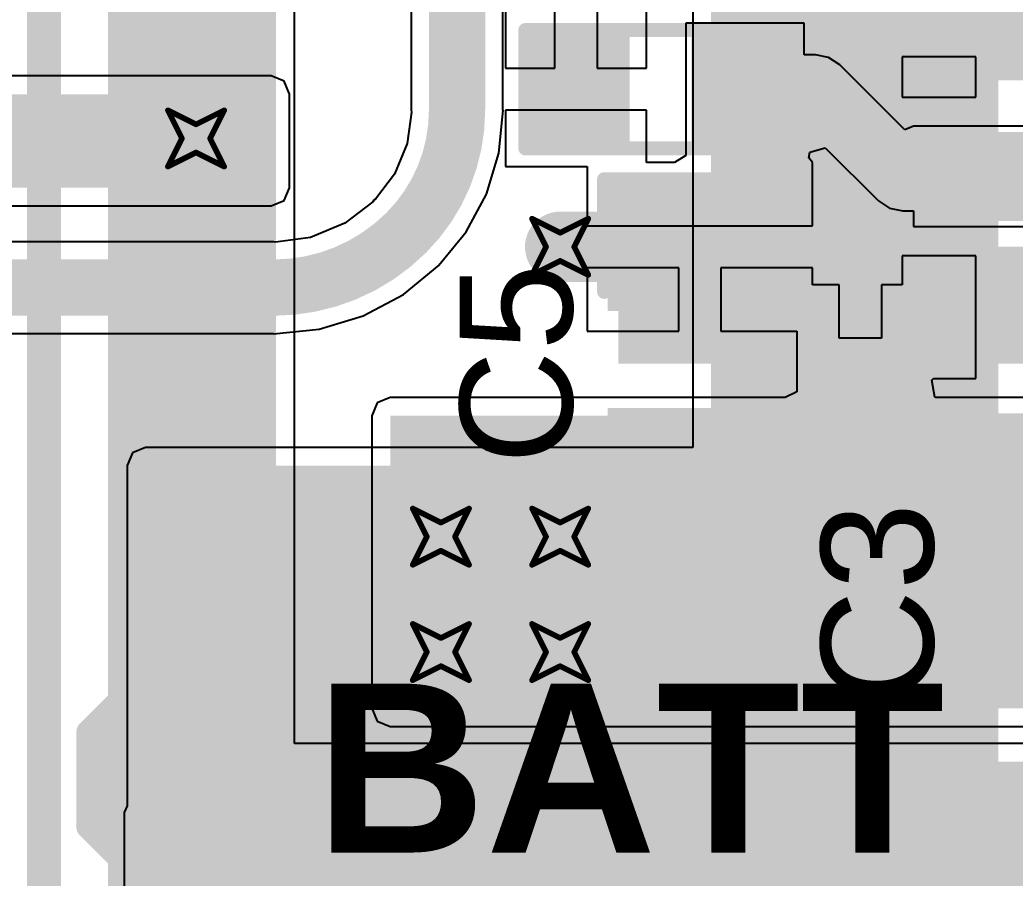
# Model space of a CAD drawing. Header units: inches. Extents: x -5 to 426, y -53 to 116.
# Drawn here: x 26.41 to 35.39, y -39.13 to -31.38 of the extents above; entities that cross this region are included whole.
import ezdxf

# ---------------------------------------------------------------- set-up
doc = ezdxf.new("R2010")
doc.units = ezdxf.units.IN
for name, color, linetype in [('Board Outline', 216, 'Continuous'), ('Bottom Layer', 5, 'Continuous'), ('Drill Drawing', 1, 'Continuous'), ('Top Layer', 1, 'Continuous'), ('Top Overlay', 2, 'Continuous'), ('Top Paste', 8, 'Continuous'), ('Top Solder', 216, 'Continuous'), ('Via Holes', 16, 'Continuous')]:
    doc.layers.add(name, color=color, linetype=linetype)
doc.styles.add('Arial', font='', dxfattribs={"height": 0.2})
doc.styles.add('Arial_Bold', font='', dxfattribs={"height": 0.2})
doc.styles.get('Arial').set_extended_font_data('Arial')
doc.styles.get('Arial_Bold').set_extended_font_data('Arial', bold=True)

# ---------------------------------------------------------------- blocks, each defined once
blk = doc.blocks.new('T__________48')
at = {"layer": 'Top Layer'}
blk.add_hatch(color=1, dxfattribs=at).paths.add_polyline_path([(0.381, 0.762), (-0.381, 0.762), (-0.762, 0.381), (-0.762, -0.381), (-0.381, -0.762), (0.381, -0.762), (0.762, -0.381), (0.762, 0.381)])
at = {"layer": 'Top Paste'}
blk.add_hatch(color=8, dxfattribs=at).paths.add_polyline_path([(0.381, 0.762), (-0.381, 0.762), (-0.762, 0.381), (-0.762, -0.381), (-0.381, -0.762), (0.381, -0.762), (0.762, -0.381), (0.762, 0.381)])
at = {"layer": 'Top Solder'}
blk.add_hatch(color=216, dxfattribs=at).paths.add_polyline_path([(0.4318, 0.8636), (-0.4318, 0.8636), (-0.8636, 0.4318), (-0.8636, -0.4318), (-0.4318, -0.8636), (0.4318, -0.8636), (0.8636, -0.4318), (0.8636, 0.4318)])
at = {"layer": 'Top Overlay'}
for points in [[(-0.9398, 0.4318, 0.2, 0.2, 0), (-0.4318, 0.9398, 0.2, 0.2, 0)], [(0.4318, 0.9398, 0.2, 0.2, 0), (-0.4318, 0.9398, 0.2, 0.2, 0)], [(0.4318, 0.9398, 0.2, 0.2, 0), (-0.4318, 0.9398, 0.2, 0.2, 0)], [(0.9398, 0.4318, 0.2, 0.2, 0), (0.4318, 0.9398, 0.2, 0.2, 0)], [(-0.9398, -0.4318, 0.2, 0.2, 0), (-0.9398, 0.4318, 0.2, 0.2, 0)], [(0.9398, -0.4318, 0.2, 0.2, 0), (0.9398, 0.4318, 0.2, 0.2, 0)], [(-0.4318, -0.9398, 0.2, 0.2, 0), (-0.9398, -0.4318, 0.2, 0.2, 0)], [(0.4318, -0.9398, 0.2, 0.2, 0), (0.9398, -0.4318, 0.2, 0.2, 0)], [(0.4318, -0.9398, 0.2, 0.2, 0), (-0.4318, -0.9398, 0.2, 0.2, 0)], [(0.4318, -0.9398, 0.2, 0.2, 0), (-0.4318, -0.9398, 0.2, 0.2, 0)]]:
    blk.add_lwpolyline(points, format="xyseb", dxfattribs=at)
for points in [[(-0.4818, 0.9398, 0.1, 0.1, 1), (-0.3818, 0.9398, 0.1, 0.1, 1)], [(-0.4818, 0.9398, 0.1, 0.1, 1), (-0.3818, 0.9398, 0.1, 0.1, 1)], [(-0.4818, 0.9398, 0.1, 0.1, 1), (-0.3818, 0.9398, 0.1, 0.1, 1)], [(0.3818, 0.9398, 0.1, 0.1, 1), (0.4818, 0.9398, 0.1, 0.1, 1)], [(0.3818, 0.9398, 0.1, 0.1, 1), (0.4818, 0.9398, 0.1, 0.1, 1)], [(0.3818, 0.9398, 0.1, 0.1, 1), (0.4818, 0.9398, 0.1, 0.1, 1)], [(-0.9898, 0.4318, 0.1, 0.1, 1), (-0.8898, 0.4318, 0.1, 0.1, 1)], [(-0.9898, 0.4318, 0.1, 0.1, 1), (-0.8898, 0.4318, 0.1, 0.1, 1)], [(0.8898, 0.4318, 0.1, 0.1, 1), (0.9898, 0.4318, 0.1, 0.1, 1)], [(0.8898, 0.4318, 0.1, 0.1, 1), (0.9898, 0.4318, 0.1, 0.1, 1)], [(-0.9898, -0.4318, 0.1, 0.1, 1), (-0.8898, -0.4318, 0.1, 0.1, 1)], [(-0.9898, -0.4318, 0.1, 0.1, 1), (-0.8898, -0.4318, 0.1, 0.1, 1)], [(0.8898, -0.4318, 0.1, 0.1, 1), (0.9898, -0.4318, 0.1, 0.1, 1)], [(0.8898, -0.4318, 0.1, 0.1, 1), (0.9898, -0.4318, 0.1, 0.1, 1)], [(-0.4818, -0.9398, 0.1, 0.1, 1), (-0.3818, -0.9398, 0.1, 0.1, 1)], [(-0.4818, -0.9398, 0.1, 0.1, 1), (-0.3818, -0.9398, 0.1, 0.1, 1)], [(-0.4818, -0.9398, 0.1, 0.1, 1), (-0.3818, -0.9398, 0.1, 0.1, 1)], [(0.3818, -0.9398, 0.1, 0.1, 1), (0.4818, -0.9398, 0.1, 0.1, 1)], [(0.3818, -0.9398, 0.1, 0.1, 1), (0.4818, -0.9398, 0.1, 0.1, 1)], [(0.3818, -0.9398, 0.1, 0.1, 1), (0.4818, -0.9398, 0.1, 0.1, 1)]]:
    blk.add_lwpolyline(points, format="xyseb", close=True, dxfattribs=at)
blk = doc.blocks.new('R___0603_55')
at = {"layer": 'Top Layer'}
for points in [[(-0.381, 0.4445), (-0.381, -0.4445), (-1.143, -0.4445), (-1.143, 0.4445)], [(1.143, 0.4445), (1.143, -0.4445), (0.381, -0.4445), (0.381, 0.4445)]]:
    blk.add_hatch(color=1, dxfattribs=at).paths.add_polyline_path(points)
at = {"layer": 'Top Paste'}
for points in [[(-0.381, 0.4445), (-0.381, -0.4445), (-1.143, -0.4445), (-1.143, 0.4445)], [(1.143, 0.4445), (1.143, -0.4445), (0.381, -0.4445), (0.381, 0.4445)]]:
    blk.add_hatch(color=8, dxfattribs=at).paths.add_polyline_path(points)
at = {"layer": 'Top Solder'}
for points in [[(-0.2794, 0.5461), (-0.2794, -0.5461), (-1.2446, -0.5461), (-1.2446, 0.5461)], [(1.2446, 0.5461), (1.2446, -0.5461), (0.2794, -0.5461), (0.2794, 0.5461)]]:
    blk.add_hatch(color=216, dxfattribs=at).paths.add_polyline_path(points)
at = {"layer": 'Top Overlay'}
for points in [[(-1.2192, 0.5334, 0.127, 0.127, 0), (-1.2192, -0.5334, 0.127, 0.127, 0)], [(-1.2192, 0.5334, 0.127, 0.127, 0), (1.2192, 0.5334, 0.127, 0.127, 0)], [(1.2192, 0.5334, 0.127, 0.127, 0), (1.2192, -0.5334, 0.127, 0.127, 0)], [(-1.2192, -0.5334, 0.127, 0.127, 0), (1.2192, -0.5334, 0.127, 0.127, 0)]]:
    blk.add_lwpolyline(points, format="xyseb", dxfattribs=at)
for points in [[(-1.251, 0.5334, 0.0635, 0.0635, 1), (-1.1874, 0.5334, 0.0635, 0.0635, 1)], [(-1.251, 0.5334, 0.0635, 0.0635, 1), (-1.1874, 0.5334, 0.0635, 0.0635, 1)], [(1.1874, 0.5334, 0.0635, 0.0635, 1), (1.2509, 0.5334, 0.0635, 0.0635, 1)], [(1.1874, 0.5334, 0.0635, 0.0635, 1), (1.2509, 0.5334, 0.0635, 0.0635, 1)], [(-1.2509, -0.5334, 0.0635, 0.0635, 1), (-1.1874, -0.5334, 0.0635, 0.0635, 1)], [(-1.2509, -0.5334, 0.0635, 0.0635, 1), (-1.1874, -0.5334, 0.0635, 0.0635, 1)], [(1.1874, -0.5334, 0.0635, 0.0635, 1), (1.251, -0.5334, 0.0635, 0.0635, 1)], [(1.1874, -0.5334, 0.0635, 0.0635, 1), (1.251, -0.5334, 0.0635, 0.0635, 1)]]:
    blk.add_lwpolyline(points, format="xyseb", close=True, dxfattribs=at)
blk = doc.blocks.new('C___0402_71')
at = {"layer": 'Top Layer'}
for points in [[(-0.6985, -0.3175), (-0.6985, 0.3175), (-0.2413, 0.3175), (-0.2413, -0.3175)], [(0.2413, -0.3175), (0.2413, 0.3175), (0.6985, 0.3175), (0.6985, -0.3175)]]:
    blk.add_hatch(color=1, dxfattribs=at).paths.add_polyline_path(points)
at = {"layer": 'Top Paste'}
for points in [[(-0.6985, -0.3175), (-0.6985, 0.3175), (-0.2413, 0.3175), (-0.2413, -0.3175)], [(0.2413, -0.3175), (0.2413, 0.3175), (0.6985, 0.3175), (0.6985, -0.3175)]]:
    blk.add_hatch(color=8, dxfattribs=at).paths.add_polyline_path(points)
at = {"layer": 'Top Solder'}
for points in [[(-0.7585, -0.3775), (-0.7585, 0.3775), (-0.1813, 0.3775), (-0.1813, -0.3775)], [(0.1813, -0.3775), (0.1813, 0.3775), (0.7585, 0.3775), (0.7585, -0.3775)]]:
    blk.add_hatch(color=216, dxfattribs=at).paths.add_polyline_path(points)
at = {"layer": 'Top Overlay'}
for points in [[(-0.7874, -0.4064, 0.127, 0.127, 0), (-0.7874, 0.4064, 0.127, 0.127, 0)], [(-0.2794, 0.4064, 0.127, 0.127, 0), (-0.7874, 0.4064, 0.127, 0.127, 0)], [(0.7874, 0.4064, 0.127, 0.127, 0), (0.2794, 0.4064, 0.127, 0.127, 0)], [(0.7874, -0.4064, 0.127, 0.127, 0), (0.7874, 0.4064, 0.127, 0.127, 0)], [(-0.2794, -0.4064, 0.127, 0.127, 0), (-0.7874, -0.4064, 0.127, 0.127, 0)], [(0.7874, -0.4064, 0.127, 0.127, 0), (0.2794, -0.4064, 0.127, 0.127, 0)]]:
    blk.add_lwpolyline(points, format="xyseb", dxfattribs=at)
for points in [[(-0.8191, 0.4064, 0.0635, 0.0635, 1), (-0.7556, 0.4064, 0.0635, 0.0635, 1)], [(-0.8191, 0.4064, 0.0635, 0.0635, 1), (-0.7556, 0.4064, 0.0635, 0.0635, 1)], [(-0.3111, 0.4064, 0.0635, 0.0635, 1), (-0.2477, 0.4064, 0.0635, 0.0635, 1)], [(0.2477, 0.4064, 0.0635, 0.0635, 1), (0.3112, 0.4064, 0.0635, 0.0635, 1)], [(0.7556, 0.4064, 0.0635, 0.0635, 1), (0.8191, 0.4064, 0.0635, 0.0635, 1)], [(0.7556, 0.4064, 0.0635, 0.0635, 1), (0.8191, 0.4064, 0.0635, 0.0635, 1)], [(-0.8191, -0.4064, 0.0635, 0.0635, 1), (-0.7556, -0.4064, 0.0635, 0.0635, 1)], [(-0.8191, -0.4064, 0.0635, 0.0635, 1), (-0.7556, -0.4064, 0.0635, 0.0635, 1)], [(-0.3112, -0.4064, 0.0635, 0.0635, 1), (-0.2477, -0.4064, 0.0635, 0.0635, 1)], [(0.2477, -0.4064, 0.0635, 0.0635, 1), (0.3111, -0.4064, 0.0635, 0.0635, 1)], [(0.7556, -0.4064, 0.0635, 0.0635, 1), (0.8191, -0.4064, 0.0635, 0.0635, 1)], [(0.7556, -0.4064, 0.0635, 0.0635, 1), (0.8191, -0.4064, 0.0635, 0.0635, 1)]]:
    blk.add_lwpolyline(points, format="xyseb", close=True, dxfattribs=at)
blk = doc.blocks.new('ESOP_8_75')
at = {"layer": 'Top Layer'}
for points in [[(-3.5085, 2.205), (-2.3085, 2.205), (-2.3085, 1.605), (-3.5085, 1.605)], [(2.3085, 2.205), (3.5085, 2.205), (3.5085, 1.605), (2.3085, 1.605)], [(-1.2, 1.65), (1.2, 1.65), (1.2, -1.65), (-1.2, -1.65)], [(-3.5085, 0.935), (-2.3085, 0.935), (-2.3085, 0.335), (-3.5085, 0.335)], [(2.3085, 0.935), (3.5085, 0.935), (3.5085, 0.335), (2.3085, 0.335)], [(-3.5085, -0.335), (-2.3085, -0.335), (-2.3085, -0.935), (-3.5085, -0.935)], [(2.3085, -0.335), (3.5085, -0.335), (3.5085, -0.935), (2.3085, -0.935)], [(-3.5085, -1.605), (-2.3085, -1.605), (-2.3085, -2.205), (-3.5085, -2.205)], [(2.3085, -1.605), (3.5085, -1.605), (3.5085, -2.205), (2.3085, -2.205)]]:
    blk.add_hatch(color=1, dxfattribs=at).paths.add_polyline_path(points)
at = {"layer": 'Top Paste'}
for points in [[(-3.5085, 2.205), (-2.3085, 2.205), (-2.3085, 1.605), (-3.5085, 1.605)], [(2.3085, 2.205), (3.5085, 2.205), (3.5085, 1.605), (2.3085, 1.605)], [(-1.2, 1.65), (1.2, 1.65), (1.2, -1.65), (-1.2, -1.65)], [(-3.5085, 0.935), (-2.3085, 0.935), (-2.3085, 0.335), (-3.5085, 0.335)], [(2.3085, 0.935), (3.5085, 0.935), (3.5085, 0.335), (2.3085, 0.335)], [(-3.5085, -0.335), (-2.3085, -0.335), (-2.3085, -0.935), (-3.5085, -0.935)], [(2.3085, -0.335), (3.5085, -0.335), (3.5085, -0.935), (2.3085, -0.935)], [(-3.5085, -1.605), (-2.3085, -1.605), (-2.3085, -2.205), (-3.5085, -2.205)], [(2.3085, -1.605), (3.5085, -1.605), (3.5085, -2.205), (2.3085, -2.205)]]:
    blk.add_hatch(color=8, dxfattribs=at).paths.add_polyline_path(points)
at = {"layer": 'Top Solder'}
for points in [[(-3.6101, 2.3066), (-2.2069, 2.3066), (-2.2069, 1.5034), (-3.6101, 1.5034)], [(2.2069, 2.3066), (3.6101, 2.3066), (3.6101, 1.5034), (2.2069, 1.5034)], [(-1.3016, 1.7516), (1.3016, 1.7516), (1.3016, -1.7516), (-1.3016, -1.7516)], [(-3.6101, 1.0366), (-2.2069, 1.0366), (-2.2069, 0.2334), (-3.6101, 0.2334)], [(2.2069, 1.0366), (3.6101, 1.0366), (3.6101, 0.2334), (2.2069, 0.2334)], [(-3.6101, -0.2334), (-2.2069, -0.2334), (-2.2069, -1.0366), (-3.6101, -1.0366)], [(2.2069, -0.2334), (3.6101, -0.2334), (3.6101, -1.0366), (2.2069, -1.0366)], [(-3.6101, -1.5034), (-2.2069, -1.5034), (-2.2069, -2.3066), (-3.6101, -2.3066)], [(2.2069, -1.5034), (3.6101, -1.5034), (3.6101, -2.3066), (2.2069, -2.3066)]]:
    blk.add_hatch(color=216, dxfattribs=at).paths.add_polyline_path(points)
at = {"layer": 'Top Overlay'}
for points in [[(-1.905, 2.5146, 0.127, 0.127, 0), (1.8542, 2.5146, 0.127, 0.127, 0)], [(-1.905, 2.5146, 0.127, 0.127, 0), (-1.905, -2.5146, 0.127, 0.127, 0)], [(1.8542, -2.5146, 0.127, 0.127, 0), (1.8542, 2.5146, 0.127, 0.127, 0)], [(-3.8772, 2.0494, 0.3, 0.3, 0), (-3.7502, 1.9224, 0.3, 0.3, 0)], [(-3.8772, 1.7954, 0.3, 0.3, 0), (-3.8772, 2.0494, 0.3, 0.3, 0)], [(-3.8772, 1.7954, 0.3, 0.3, 0), (-3.7502, 1.9224, 0.3, 0.3, 0)], [(-1.905, -2.5146, 0.127, 0.127, 0), (1.8542, -2.5146, 0.127, 0.127, 0)]]:
    blk.add_lwpolyline(points, format="xyseb", dxfattribs=at)
for points in [[(-1.9367, 2.5146, 0.0635, 0.0635, 1), (-1.8733, 2.5146, 0.0635, 0.0635, 1)], [(-1.9367, 2.5146, 0.0635, 0.0635, 1), (-1.8733, 2.5146, 0.0635, 0.0635, 1)], [(1.8224, 2.5146, 0.0635, 0.0635, 1), (1.886, 2.5146, 0.0635, 0.0635, 1)], [(1.8224, 2.5146, 0.0635, 0.0635, 1), (1.886, 2.5146, 0.0635, 0.0635, 1)], [(-3.9522, 2.0494, 0.15, 0.15, 1), (-3.8022, 2.0494, 0.15, 0.15, 1)], [(-3.9522, 2.0494, 0.15, 0.15, 1), (-3.8022, 2.0494, 0.15, 0.15, 1)], [(-3.8252, 1.9224, 0.15, 0.15, 1), (-3.6752, 1.9224, 0.15, 0.15, 1)], [(-3.8252, 1.9224, 0.15, 0.15, 1), (-3.6752, 1.9224, 0.15, 0.15, 1)], [(-3.9522, 1.7954, 0.15, 0.15, 1), (-3.8022, 1.7954, 0.15, 0.15, 1)], [(-3.9522, 1.7954, 0.15, 0.15, 1), (-3.8022, 1.7954, 0.15, 0.15, 1)], [(-1.9367, -2.5146, 0.0635, 0.0635, 1), (-1.8732, -2.5146, 0.0635, 0.0635, 1)], [(-1.9367, -2.5146, 0.0635, 0.0635, 1), (-1.8732, -2.5146, 0.0635, 0.0635, 1)], [(1.8224, -2.5146, 0.0635, 0.0635, 1), (1.886, -2.5146, 0.0635, 0.0635, 1)], [(1.8224, -2.5146, 0.0635, 0.0635, 1), (1.886, -2.5146, 0.0635, 0.0635, 1)]]:
    blk.add_lwpolyline(points, format="xyseb", close=True, dxfattribs=at)
blk = doc.blocks.new('C___0805_109')
at = {"layer": 'Top Layer'}
for points in [[(-1.524, 0.762), (-0.508, 0.762), (-0.508, -0.762), (-1.524, -0.762)], [(0.508, 0.762), (1.524, 0.762), (1.524, -0.762), (0.508, -0.762)]]:
    blk.add_hatch(color=1, dxfattribs=at).paths.add_polyline_path(points)
at = {"layer": 'Top Paste'}
for points in [[(-1.524, 0.762), (-0.508, 0.762), (-0.508, -0.762), (-1.524, -0.762)], [(0.508, 0.762), (1.524, 0.762), (1.524, -0.762), (0.508, -0.762)]]:
    blk.add_hatch(color=8, dxfattribs=at).paths.add_polyline_path(points)
at = {"layer": 'Top Solder'}
for points in [[(-1.594, 0.832), (-0.438, 0.832), (-0.438, -0.832), (-1.594, -0.832)], [(0.438, 0.832), (1.594, 0.832), (1.594, -0.832), (0.438, -0.832)]]:
    blk.add_hatch(color=216, dxfattribs=at).paths.add_polyline_path(points)
at = {"layer": 'Top Overlay'}
for points in [[(-1.6256, -0.8636, 0.127, 0.127, 0), (-1.6256, 0.8636, 0.127, 0.127, 0)], [(-0.6096, 0.8636, 0.127, 0.127, 0), (-1.6256, 0.8636, 0.127, 0.127, 0)], [(1.6256, 0.8636, 0.127, 0.127, 0), (0.6096, 0.8636, 0.127, 0.127, 0)], [(1.6256, -0.8636, 0.127, 0.127, 0), (1.6256, 0.8636, 0.127, 0.127, 0)], [(-0.6096, -0.8636, 0.127, 0.127, 0), (-1.6256, -0.8636, 0.127, 0.127, 0)], [(1.6256, -0.8636, 0.127, 0.127, 0), (0.6096, -0.8636, 0.127, 0.127, 0)]]:
    blk.add_lwpolyline(points, format="xyseb", dxfattribs=at)
for points in [[(-1.6574, 0.8636, 0.0635, 0.0635, 1), (-1.5938, 0.8636, 0.0635, 0.0635, 1)], [(-1.6574, 0.8636, 0.0635, 0.0635, 1), (-1.5938, 0.8636, 0.0635, 0.0635, 1)], [(-0.6413, 0.8636, 0.0635, 0.0635, 1), (-0.5778, 0.8636, 0.0635, 0.0635, 1)], [(0.5778, 0.8636, 0.0635, 0.0635, 1), (0.6413, 0.8636, 0.0635, 0.0635, 1)], [(1.5938, 0.8636, 0.0635, 0.0635, 1), (1.6574, 0.8636, 0.0635, 0.0635, 1)], [(1.5938, 0.8636, 0.0635, 0.0635, 1), (1.6574, 0.8636, 0.0635, 0.0635, 1)], [(-1.6574, -0.8636, 0.0635, 0.0635, 1), (-1.5938, -0.8636, 0.0635, 0.0635, 1)], [(-1.6574, -0.8636, 0.0635, 0.0635, 1), (-1.5938, -0.8636, 0.0635, 0.0635, 1)], [(-0.6413, -0.8636, 0.0635, 0.0635, 1), (-0.5778, -0.8636, 0.0635, 0.0635, 1)], [(0.5778, -0.8636, 0.0635, 0.0635, 1), (0.6413, -0.8636, 0.0635, 0.0635, 1)], [(1.5938, -0.8636, 0.0635, 0.0635, 1), (1.6574, -0.8636, 0.0635, 0.0635, 1)], [(1.5938, -0.8636, 0.0635, 0.0635, 1), (1.6574, -0.8636, 0.0635, 0.0635, 1)]]:
    blk.add_lwpolyline(points, format="xyseb", close=True, dxfattribs=at)

msp = doc.modelspace()

# ---------------------------------------------------------------- hatches: boundary and pattern name
at = {"layer": 'Bottom Layer'}
for points in [[(32.6461, -38.1809), (35.2369, -38.1809), (35.2369, -29.389), (32.6461, -29.389)], [(22.462, -32.8942), (28.6766, -32.8942), (28.6766, -32.0504), (22.462, -32.0504)], [(27.5407, -38.1809), (35.2369, -38.1809), (35.2369, -35.4028), (27.5407, -35.4028)], [(27.5407, -43.1304), (31.8083, -43.1304), (31.8083, -35.622), (27.5407, -35.622)], [(32.0307, -40.7924), (35.306, -40.7924), (35.306, -38.374), (32.0307, -38.374)], [(32.0307, -39.4474), (43.7996, -39.4474), (43.7996, -38.374), (32.0307, -38.374)], [(27.5153, -42.3386), (31.8083, -42.3386), (31.8083, -38.533), (27.5153, -38.533)]]:
    msp.add_hatch(color=5, dxfattribs=at).paths.add_polyline_path(points)
h = msp.add_hatch(color=5, dxfattribs=at)
edge = h.paths.add_edge_path()
edge.add_arc((27.9979, -32.4497), 0.3, 0, 360)
h = msp.add_hatch(color=5, dxfattribs=at)
edge = h.paths.add_edge_path()
edge.add_arc((31.2836, -33.4276), 0.3, 0, 360)
h = msp.add_hatch(color=5, dxfattribs=at)
edge = h.paths.add_edge_path()
edge.add_arc((30.2077, -36.0438), 0.3, 0, 360)
h = msp.add_hatch(color=5, dxfattribs=at)
edge = h.paths.add_edge_path()
edge.add_arc((31.2836, -36.0438), 0.3, 0, 360)
h = msp.add_hatch(color=5, dxfattribs=at)
edge = h.paths.add_edge_path()
edge.add_arc((30.2077, -37.0852), 0.3, 0, 360)
h = msp.add_hatch(color=5, dxfattribs=at)
edge = h.paths.add_edge_path()
edge.add_arc((31.2836, -37.0852), 0.3, 0, 360)
at = {"layer": 'Top Layer'}
for points in [[(27.2034, -39.4474), (28.7203, -39.4474), (28.7203, -26.9966), (27.2034, -26.9966)], [(31.8079, -34.4817), (35.824, -34.4817), (35.824, -33.4276), (31.8079, -33.4276)], [(29.7505, -37.5926), (35.824, -37.5926), (35.824, -34.9516), (29.7505, -34.9516)], [(27.3832, -39.4474), (41.7647, -39.4474), (41.7647, -38.0758), (27.3832, -38.0758)]]:
    msp.add_hatch(color=1, dxfattribs=at).paths.add_polyline_path(points)
h = msp.add_hatch(color=1, dxfattribs=at)
edge = h.paths.add_edge_path()
edge.add_arc((27.9979, -32.4497), 0.3, 0, 360)
h = msp.add_hatch(color=1, dxfattribs=at)
edge = h.paths.add_edge_path()
edge.add_arc((31.2836, -33.4276), 0.3, 0, 360)
h = msp.add_hatch(color=1, dxfattribs=at)
edge = h.paths.add_edge_path()
edge.add_arc((30.2077, -36.0438), 0.3, 0, 360)
h = msp.add_hatch(color=1, dxfattribs=at)
edge = h.paths.add_edge_path()
edge.add_arc((31.2836, -36.0438), 0.3, 0, 360)
h = msp.add_hatch(color=1, dxfattribs=at)
edge = h.paths.add_edge_path()
edge.add_arc((30.2077, -37.0852), 0.3, 0, 360)
h = msp.add_hatch(color=1, dxfattribs=at)
edge = h.paths.add_edge_path()
edge.add_arc((31.2836, -37.0852), 0.3, 0, 360)
at = {"layer": 'Via Holes'}
h = msp.add_hatch(color=7, dxfattribs=at)
edge = h.paths.add_edge_path()
edge.add_arc((27.9979, -32.4497), 0.15, 0, 360)
h = msp.add_hatch(color=7, dxfattribs=at)
edge = h.paths.add_edge_path()
edge.add_arc((31.2836, -33.4276), 0.15, 0, 360)
h = msp.add_hatch(color=7, dxfattribs=at)
edge = h.paths.add_edge_path()
edge.add_arc((30.2077, -36.0438), 0.15, 0, 360)
h = msp.add_hatch(color=7, dxfattribs=at)
edge = h.paths.add_edge_path()
edge.add_arc((31.2836, -36.0438), 0.15, 0, 360)
h = msp.add_hatch(color=7, dxfattribs=at)
edge = h.paths.add_edge_path()
edge.add_arc((30.2077, -37.0852), 0.15, 0, 360)
h = msp.add_hatch(color=7, dxfattribs=at)
edge = h.paths.add_edge_path()
edge.add_arc((31.2836, -37.0852), 0.15, 0, 360)

# ---------------------------------------------------------------- linework, layer by layer
at = {"layer": 'Board Outline'}
msp.add_lwpolyline([(49.7725, 6.3481, 0.254, 0.254, -1.144567), (-0.2979, -38.4414, 0.254, 0.254, 0)], format="xyseb", dxfattribs=at)
at = {"layer": 'Bottom Layer'}
for p, q in [((29.9386, -27.1576), (29.9386, -32.1956)), ((30.7674, -32.1956), (30.7674, -27.1576)), ((32.4811, -30.913), (32.4811, -35.2378)), ((28.6766, -31.8854), (22.462, -31.8854)), ((28.7932, -31.9337), (28.6766, -31.8854)), ((28.8416, -32.0504), (28.7932, -31.9337)), ((28.8416, -32.8942), (28.8416, -32.0504)), ((29.9417, -32.2111), (29.9045, -32.4937)), ((29.9386, -32.1956), (29.9417, -32.2111)), ((30.7309, -32.5813), (30.7689, -32.1956)), ((30.7689, -32.1956), (30.7674, -32.1956)), ((29.9045, -32.4937), (29.7895, -32.7715)), ((30.6184, -32.9521), (30.7309, -32.5813)), ((29.7895, -32.7715), (29.6159, -32.9976)), ((28.7932, -33.0108), (28.8416, -32.8942)), ((30.4358, -33.2939), (30.6184, -32.9521)), ((28.6766, -33.0591), (28.7932, -33.0108)), ((29.592, -33.0225), (29.3406, -33.2155)), ((29.6028, -33.0064), (29.592, -33.0225)), ((29.6159, -32.9976), (29.6028, -33.0064)), ((23.4638, -33.0591), (28.6766, -33.0591)), ((29.3406, -33.2155), (29.0301, -33.3441)), ((30.1899, -33.5935), (30.4358, -33.2939)), ((28.6968, -33.3817), (26.1397, -33.3817)), ((28.7158, -33.3855), (28.6968, -33.3817)), ((29.0301, -33.3441), (28.7158, -33.3855)), ((29.8703, -33.8566), (30.1904, -33.594)), ((30.1904, -33.594), (30.1899, -33.5935)), ((29.5051, -34.0518), (29.8703, -33.8566)), ((29.1089, -34.172), (29.5051, -34.0518)), ((26.1397, -34.2104), (28.6968, -34.2104)), ((28.6968, -34.2126), (29.1089, -34.172)), ((28.6968, -34.2104), (28.6968, -34.2126)), ((27.424, -35.2862), (27.3757, -35.4028)), ((27.5407, -35.2378), (27.424, -35.2862)), ((32.4811, -35.2378), (27.5407, -35.2378)), ((27.3757, -35.4028), (27.3757, -35.622)), ((27.3757, -35.622), (27.3757, -38.1809)), ((27.3757, -38.1809), (27.3757, -38.4717)), ((27.3757, -38.4717), (27.3503, -38.533)), ((27.3503, -38.533), (27.3503, -42.3386))]:
    msp.add_line(p, q, dxfattribs=at)
for points in [[(30.353, -32.1956, 0.508, 0.508, 0), (30.353, -27.1576, 0.508, 0.508, 0)], [(30.353, -32.1956, 0.508, 0.508, -0.198912), (29.8958, -33.2994, 0.508, 0.508, 0)], [(29.8958, -33.2994, 0.508, 0.508, -0.198912), (28.6968, -33.796, 0.508, 0.508, 0)], [(26.1397, -33.796, 0.508, 0.508, 0), (28.6968, -33.796, 0.508, 0.508, 0)]]:
    msp.add_lwpolyline(points, format="xyseb", dxfattribs=at)
for points in [[(30.226, -32.1956, 0.254, 0.254, 1), (30.48, -32.1956, 0.254, 0.254, 1)], [(30.226, -32.1956, 0.254, 0.254, 1), (30.48, -32.1956, 0.254, 0.254, 1)], [(29.7688, -33.2994, 0.254, 0.254, 1), (30.0228, -33.2994, 0.254, 0.254, 1)], [(29.7688, -33.2994, 0.254, 0.254, 1), (30.0228, -33.2994, 0.254, 0.254, 1)], [(28.5698, -33.796, 0.254, 0.254, 1), (28.8238, -33.796, 0.254, 0.254, 1)], [(28.5698, -33.796, 0.254, 0.254, 1), (28.8238, -33.796, 0.254, 0.254, 1)]]:
    msp.add_lwpolyline(points, format="xyseb", close=True, dxfattribs=at)
at = {"layer": 'Drill Drawing'}
for points in [[(27.7439, -32.1957, 0.0508, 0.0508, 0), (27.9979, -32.3227, 0.0508, 0.0508, 0)], [(27.7439, -32.1957, 0.0508, 0.0508, 0), (27.8709, -32.4497, 0.0508, 0.0508, 0)], [(27.9979, -32.3227, 0.0508, 0.0508, 0), (28.2519, -32.1957, 0.0508, 0.0508, 0)], [(28.1249, -32.4497, 0.0508, 0.0508, 0), (28.2519, -32.1957, 0.0508, 0.0508, 0)], [(27.7439, -32.7037, 0.0508, 0.0508, 0), (27.8709, -32.4497, 0.0508, 0.0508, 0)], [(28.1249, -32.4497, 0.0508, 0.0508, 0), (28.2519, -32.7037, 0.0508, 0.0508, 0)], [(27.7439, -32.7037, 0.0508, 0.0508, 0), (27.9979, -32.5767, 0.0508, 0.0508, 0)], [(27.9979, -32.5767, 0.0508, 0.0508, 0), (28.2519, -32.7037, 0.0508, 0.0508, 0)], [(31.0296, -33.1736, 0.0508, 0.0508, 0), (31.2836, -33.3006, 0.0508, 0.0508, 0)], [(31.0296, -33.1736, 0.0508, 0.0508, 0), (31.1566, -33.4276, 0.0508, 0.0508, 0)], [(31.2836, -33.3006, 0.0508, 0.0508, 0), (31.5376, -33.1736, 0.0508, 0.0508, 0)], [(31.4106, -33.4276, 0.0508, 0.0508, 0), (31.5376, -33.1736, 0.0508, 0.0508, 0)], [(31.0296, -33.6816, 0.0508, 0.0508, 0), (31.1566, -33.4276, 0.0508, 0.0508, 0)], [(31.4106, -33.4276, 0.0508, 0.0508, 0), (31.5376, -33.6816, 0.0508, 0.0508, 0)], [(31.0296, -33.6816, 0.0508, 0.0508, 0), (31.2836, -33.5546, 0.0508, 0.0508, 0)], [(31.2836, -33.5546, 0.0508, 0.0508, 0), (31.5376, -33.6816, 0.0508, 0.0508, 0)], [(29.9537, -35.7898, 0.0508, 0.0508, 0), (30.2077, -35.9168, 0.0508, 0.0508, 0)], [(29.9537, -35.7898, 0.0508, 0.0508, 0), (30.0807, -36.0438, 0.0508, 0.0508, 0)], [(30.2077, -35.9168, 0.0508, 0.0508, 0), (30.4617, -35.7898, 0.0508, 0.0508, 0)], [(30.3347, -36.0438, 0.0508, 0.0508, 0), (30.4617, -35.7898, 0.0508, 0.0508, 0)], [(31.0296, -35.7898, 0.0508, 0.0508, 0), (31.2836, -35.9168, 0.0508, 0.0508, 0)], [(31.0296, -35.7898, 0.0508, 0.0508, 0), (31.1566, -36.0438, 0.0508, 0.0508, 0)], [(31.2836, -35.9168, 0.0508, 0.0508, 0), (31.5376, -35.7898, 0.0508, 0.0508, 0)], [(31.4106, -36.0438, 0.0508, 0.0508, 0), (31.5376, -35.7898, 0.0508, 0.0508, 0)], [(29.9537, -36.2978, 0.0508, 0.0508, 0), (30.0807, -36.0438, 0.0508, 0.0508, 0)], [(30.3347, -36.0438, 0.0508, 0.0508, 0), (30.4617, -36.2978, 0.0508, 0.0508, 0)], [(31.0296, -36.2978, 0.0508, 0.0508, 0), (31.1566, -36.0438, 0.0508, 0.0508, 0)], [(31.4106, -36.0438, 0.0508, 0.0508, 0), (31.5376, -36.2978, 0.0508, 0.0508, 0)], [(29.9537, -36.2978, 0.0508, 0.0508, 0), (30.2077, -36.1708, 0.0508, 0.0508, 0)], [(30.2077, -36.1708, 0.0508, 0.0508, 0), (30.4617, -36.2978, 0.0508, 0.0508, 0)], [(31.0296, -36.2978, 0.0508, 0.0508, 0), (31.2836, -36.1708, 0.0508, 0.0508, 0)], [(31.2836, -36.1708, 0.0508, 0.0508, 0), (31.5376, -36.2978, 0.0508, 0.0508, 0)], [(29.9537, -36.8312, 0.0508, 0.0508, 0), (30.2077, -36.9582, 0.0508, 0.0508, 0)], [(29.9537, -36.8312, 0.0508, 0.0508, 0), (30.0807, -37.0852, 0.0508, 0.0508, 0)], [(30.2077, -36.9582, 0.0508, 0.0508, 0), (30.4617, -36.8312, 0.0508, 0.0508, 0)], [(30.3347, -37.0852, 0.0508, 0.0508, 0), (30.4617, -36.8312, 0.0508, 0.0508, 0)], [(31.0296, -36.8312, 0.0508, 0.0508, 0), (31.2836, -36.9582, 0.0508, 0.0508, 0)], [(31.0296, -36.8312, 0.0508, 0.0508, 0), (31.1566, -37.0852, 0.0508, 0.0508, 0)], [(31.2836, -36.9582, 0.0508, 0.0508, 0), (31.5376, -36.8312, 0.0508, 0.0508, 0)], [(31.4106, -37.0852, 0.0508, 0.0508, 0), (31.5376, -36.8312, 0.0508, 0.0508, 0)], [(29.9537, -37.3392, 0.0508, 0.0508, 0), (30.0807, -37.0852, 0.0508, 0.0508, 0)], [(30.3347, -37.0852, 0.0508, 0.0508, 0), (30.4617, -37.3392, 0.0508, 0.0508, 0)], [(31.0296, -37.3392, 0.0508, 0.0508, 0), (31.1566, -37.0852, 0.0508, 0.0508, 0)], [(31.4106, -37.0852, 0.0508, 0.0508, 0), (31.5376, -37.3392, 0.0508, 0.0508, 0)], [(29.9537, -37.3392, 0.0508, 0.0508, 0), (30.2077, -37.2122, 0.0508, 0.0508, 0)], [(30.2077, -37.2122, 0.0508, 0.0508, 0), (30.4617, -37.3392, 0.0508, 0.0508, 0)], [(31.0296, -37.3392, 0.0508, 0.0508, 0), (31.2836, -37.2122, 0.0508, 0.0508, 0)], [(31.2836, -37.2122, 0.0508, 0.0508, 0), (31.5376, -37.3392, 0.0508, 0.0508, 0)]]:
    msp.add_lwpolyline(points, format="xyseb", dxfattribs=at)
for points in [[(27.7312, -32.1957, 0.0254, 0.0254, 1), (27.7566, -32.1957, 0.0254, 0.0254, 1)], [(27.7312, -32.1957, 0.0254, 0.0254, 1), (27.7566, -32.1957, 0.0254, 0.0254, 1)], [(28.2392, -32.1957, 0.0254, 0.0254, 1), (28.2646, -32.1957, 0.0254, 0.0254, 1)], [(28.2392, -32.1957, 0.0254, 0.0254, 1), (28.2646, -32.1957, 0.0254, 0.0254, 1)], [(27.9852, -32.3227, 0.0254, 0.0254, 1), (28.0106, -32.3227, 0.0254, 0.0254, 1)], [(27.9852, -32.3227, 0.0254, 0.0254, 1), (28.0106, -32.3227, 0.0254, 0.0254, 1)], [(27.8582, -32.4497, 0.0254, 0.0254, 1), (27.8836, -32.4497, 0.0254, 0.0254, 1)], [(27.8582, -32.4497, 0.0254, 0.0254, 1), (27.8836, -32.4497, 0.0254, 0.0254, 1)], [(28.1122, -32.4497, 0.0254, 0.0254, 1), (28.1376, -32.4497, 0.0254, 0.0254, 1)], [(28.1122, -32.4497, 0.0254, 0.0254, 1), (28.1376, -32.4497, 0.0254, 0.0254, 1)], [(27.9852, -32.5767, 0.0254, 0.0254, 1), (28.0106, -32.5767, 0.0254, 0.0254, 1)], [(27.9852, -32.5767, 0.0254, 0.0254, 1), (28.0106, -32.5767, 0.0254, 0.0254, 1)], [(27.7312, -32.7037, 0.0254, 0.0254, 1), (27.7566, -32.7037, 0.0254, 0.0254, 1)], [(27.7312, -32.7037, 0.0254, 0.0254, 1), (27.7566, -32.7037, 0.0254, 0.0254, 1)], [(28.2392, -32.7037, 0.0254, 0.0254, 1), (28.2646, -32.7037, 0.0254, 0.0254, 1)], [(28.2392, -32.7037, 0.0254, 0.0254, 1), (28.2646, -32.7037, 0.0254, 0.0254, 1)], [(31.0169, -33.1736, 0.0254, 0.0254, 1), (31.0423, -33.1736, 0.0254, 0.0254, 1)], [(31.0169, -33.1736, 0.0254, 0.0254, 1), (31.0423, -33.1736, 0.0254, 0.0254, 1)], [(31.5249, -33.1736, 0.0254, 0.0254, 1), (31.5503, -33.1736, 0.0254, 0.0254, 1)], [(31.5249, -33.1736, 0.0254, 0.0254, 1), (31.5503, -33.1736, 0.0254, 0.0254, 1)], [(31.2709, -33.3006, 0.0254, 0.0254, 1), (31.2963, -33.3006, 0.0254, 0.0254, 1)], [(31.2709, -33.3006, 0.0254, 0.0254, 1), (31.2963, -33.3006, 0.0254, 0.0254, 1)], [(31.1439, -33.4276, 0.0254, 0.0254, 1), (31.1693, -33.4276, 0.0254, 0.0254, 1)], [(31.1439, -33.4276, 0.0254, 0.0254, 1), (31.1693, -33.4276, 0.0254, 0.0254, 1)], [(31.3979, -33.4276, 0.0254, 0.0254, 1), (31.4233, -33.4276, 0.0254, 0.0254, 1)], [(31.3979, -33.4276, 0.0254, 0.0254, 1), (31.4233, -33.4276, 0.0254, 0.0254, 1)], [(31.2709, -33.5546, 0.0254, 0.0254, 1), (31.2963, -33.5546, 0.0254, 0.0254, 1)], [(31.2709, -33.5546, 0.0254, 0.0254, 1), (31.2963, -33.5546, 0.0254, 0.0254, 1)], [(31.0169, -33.6816, 0.0254, 0.0254, 1), (31.0423, -33.6816, 0.0254, 0.0254, 1)], [(31.0169, -33.6816, 0.0254, 0.0254, 1), (31.0423, -33.6816, 0.0254, 0.0254, 1)], [(31.5249, -33.6816, 0.0254, 0.0254, 1), (31.5503, -33.6816, 0.0254, 0.0254, 1)], [(31.5249, -33.6816, 0.0254, 0.0254, 1), (31.5503, -33.6816, 0.0254, 0.0254, 1)], [(29.941, -35.7898, 0.0254, 0.0254, 1), (29.9664, -35.7898, 0.0254, 0.0254, 1)], [(29.941, -35.7898, 0.0254, 0.0254, 1), (29.9664, -35.7898, 0.0254, 0.0254, 1)], [(30.449, -35.7898, 0.0254, 0.0254, 1), (30.4744, -35.7898, 0.0254, 0.0254, 1)], [(30.449, -35.7898, 0.0254, 0.0254, 1), (30.4744, -35.7898, 0.0254, 0.0254, 1)], [(31.0169, -35.7898, 0.0254, 0.0254, 1), (31.0423, -35.7898, 0.0254, 0.0254, 1)], [(31.0169, -35.7898, 0.0254, 0.0254, 1), (31.0423, -35.7898, 0.0254, 0.0254, 1)], [(31.5249, -35.7898, 0.0254, 0.0254, 1), (31.5503, -35.7898, 0.0254, 0.0254, 1)], [(31.5249, -35.7898, 0.0254, 0.0254, 1), (31.5503, -35.7898, 0.0254, 0.0254, 1)], [(30.195, -35.9168, 0.0254, 0.0254, 1), (30.2204, -35.9168, 0.0254, 0.0254, 1)], [(30.195, -35.9168, 0.0254, 0.0254, 1), (30.2204, -35.9168, 0.0254, 0.0254, 1)], [(31.2709, -35.9168, 0.0254, 0.0254, 1), (31.2963, -35.9168, 0.0254, 0.0254, 1)], [(31.2709, -35.9168, 0.0254, 0.0254, 1), (31.2963, -35.9168, 0.0254, 0.0254, 1)], [(30.068, -36.0438, 0.0254, 0.0254, 1), (30.0934, -36.0438, 0.0254, 0.0254, 1)], [(30.068, -36.0438, 0.0254, 0.0254, 1), (30.0934, -36.0438, 0.0254, 0.0254, 1)], [(30.322, -36.0438, 0.0254, 0.0254, 1), (30.3474, -36.0438, 0.0254, 0.0254, 1)], [(30.322, -36.0438, 0.0254, 0.0254, 1), (30.3474, -36.0438, 0.0254, 0.0254, 1)], [(31.1439, -36.0438, 0.0254, 0.0254, 1), (31.1693, -36.0438, 0.0254, 0.0254, 1)], [(31.1439, -36.0438, 0.0254, 0.0254, 1), (31.1693, -36.0438, 0.0254, 0.0254, 1)], [(31.3979, -36.0438, 0.0254, 0.0254, 1), (31.4233, -36.0438, 0.0254, 0.0254, 1)], [(31.3979, -36.0438, 0.0254, 0.0254, 1), (31.4233, -36.0438, 0.0254, 0.0254, 1)], [(30.195, -36.1708, 0.0254, 0.0254, 1), (30.2204, -36.1708, 0.0254, 0.0254, 1)], [(30.195, -36.1708, 0.0254, 0.0254, 1), (30.2204, -36.1708, 0.0254, 0.0254, 1)], [(31.2709, -36.1708, 0.0254, 0.0254, 1), (31.2963, -36.1708, 0.0254, 0.0254, 1)], [(31.2709, -36.1708, 0.0254, 0.0254, 1), (31.2963, -36.1708, 0.0254, 0.0254, 1)], [(29.941, -36.2978, 0.0254, 0.0254, 1), (29.9664, -36.2978, 0.0254, 0.0254, 1)], [(29.941, -36.2978, 0.0254, 0.0254, 1), (29.9664, -36.2978, 0.0254, 0.0254, 1)], [(30.449, -36.2978, 0.0254, 0.0254, 1), (30.4744, -36.2978, 0.0254, 0.0254, 1)], [(30.449, -36.2978, 0.0254, 0.0254, 1), (30.4744, -36.2978, 0.0254, 0.0254, 1)], [(31.0169, -36.2978, 0.0254, 0.0254, 1), (31.0423, -36.2978, 0.0254, 0.0254, 1)], [(31.0169, -36.2978, 0.0254, 0.0254, 1), (31.0423, -36.2978, 0.0254, 0.0254, 1)], [(31.5249, -36.2978, 0.0254, 0.0254, 1), (31.5503, -36.2978, 0.0254, 0.0254, 1)], [(31.5249, -36.2978, 0.0254, 0.0254, 1), (31.5503, -36.2978, 0.0254, 0.0254, 1)], [(29.941, -36.8312, 0.0254, 0.0254, 1), (29.9664, -36.8312, 0.0254, 0.0254, 1)], [(29.941, -36.8312, 0.0254, 0.0254, 1), (29.9664, -36.8312, 0.0254, 0.0254, 1)], [(30.449, -36.8312, 0.0254, 0.0254, 1), (30.4744, -36.8312, 0.0254, 0.0254, 1)], [(30.449, -36.8312, 0.0254, 0.0254, 1), (30.4744, -36.8312, 0.0254, 0.0254, 1)], [(31.0169, -36.8312, 0.0254, 0.0254, 1), (31.0423, -36.8312, 0.0254, 0.0254, 1)], [(31.0169, -36.8312, 0.0254, 0.0254, 1), (31.0423, -36.8312, 0.0254, 0.0254, 1)], [(31.5249, -36.8312, 0.0254, 0.0254, 1), (31.5503, -36.8312, 0.0254, 0.0254, 1)], [(31.5249, -36.8312, 0.0254, 0.0254, 1), (31.5503, -36.8312, 0.0254, 0.0254, 1)], [(30.195, -36.9582, 0.0254, 0.0254, 1), (30.2204, -36.9582, 0.0254, 0.0254, 1)], [(30.195, -36.9582, 0.0254, 0.0254, 1), (30.2204, -36.9582, 0.0254, 0.0254, 1)], [(31.2709, -36.9582, 0.0254, 0.0254, 1), (31.2963, -36.9582, 0.0254, 0.0254, 1)], [(31.2709, -36.9582, 0.0254, 0.0254, 1), (31.2963, -36.9582, 0.0254, 0.0254, 1)], [(30.068, -37.0852, 0.0254, 0.0254, 1), (30.0934, -37.0852, 0.0254, 0.0254, 1)], [(30.068, -37.0852, 0.0254, 0.0254, 1), (30.0934, -37.0852, 0.0254, 0.0254, 1)], [(30.322, -37.0852, 0.0254, 0.0254, 1), (30.3474, -37.0852, 0.0254, 0.0254, 1)], [(30.322, -37.0852, 0.0254, 0.0254, 1), (30.3474, -37.0852, 0.0254, 0.0254, 1)], [(31.1439, -37.0852, 0.0254, 0.0254, 1), (31.1693, -37.0852, 0.0254, 0.0254, 1)], [(31.1439, -37.0852, 0.0254, 0.0254, 1), (31.1693, -37.0852, 0.0254, 0.0254, 1)], [(31.3979, -37.0852, 0.0254, 0.0254, 1), (31.4233, -37.0852, 0.0254, 0.0254, 1)], [(31.3979, -37.0852, 0.0254, 0.0254, 1), (31.4233, -37.0852, 0.0254, 0.0254, 1)], [(30.195, -37.2122, 0.0254, 0.0254, 1), (30.2204, -37.2122, 0.0254, 0.0254, 1)], [(30.195, -37.2122, 0.0254, 0.0254, 1), (30.2204, -37.2122, 0.0254, 0.0254, 1)], [(31.2709, -37.2122, 0.0254, 0.0254, 1), (31.2963, -37.2122, 0.0254, 0.0254, 1)], [(31.2709, -37.2122, 0.0254, 0.0254, 1), (31.2963, -37.2122, 0.0254, 0.0254, 1)], [(29.941, -37.3392, 0.0254, 0.0254, 1), (29.9664, -37.3392, 0.0254, 0.0254, 1)], [(29.941, -37.3392, 0.0254, 0.0254, 1), (29.9664, -37.3392, 0.0254, 0.0254, 1)], [(30.449, -37.3392, 0.0254, 0.0254, 1), (30.4744, -37.3392, 0.0254, 0.0254, 1)], [(30.449, -37.3392, 0.0254, 0.0254, 1), (30.4744, -37.3392, 0.0254, 0.0254, 1)], [(31.0169, -37.3392, 0.0254, 0.0254, 1), (31.0423, -37.3392, 0.0254, 0.0254, 1)], [(31.0169, -37.3392, 0.0254, 0.0254, 1), (31.0423, -37.3392, 0.0254, 0.0254, 1)], [(31.5249, -37.3392, 0.0254, 0.0254, 1), (31.5503, -37.3392, 0.0254, 0.0254, 1)], [(31.5249, -37.3392, 0.0254, 0.0254, 1), (31.5503, -37.3392, 0.0254, 0.0254, 1)]]:
    msp.add_lwpolyline(points, format="xyseb", close=True, dxfattribs=at)
at = {"layer": 'Top Layer'}
for p, q in [((28.8853, -37.9108), (28.8853, -28.4098)), ((30.7919, -31.3067), (30.7919, -31.8147)), ((31.2364, -31.8147), (31.2364, -31.3067)), ((31.6174, -31.3067), (31.6174, -31.8147)), ((32.0619, -31.8147), (32.0619, -31.3067)), ((33.4843, -31.4083), (32.4175, -31.4083)), ((32.4175, -31.4083), (32.4175, -32.5386)), ((33.4843, -31.6944), (33.4843, -31.4083)), ((33.5876, -31.6944), (33.4843, -31.6944)), ((33.7065, -31.7181), (33.5876, -31.6944)), ((33.8074, -31.7854), (33.7065, -31.7181)), ((34.3942, -32.3722), (33.8074, -31.7854)), ((35.0335, -31.7131), (34.37, -31.7131)), ((34.37, -31.7131), (34.37, -32.0766)), ((35.0335, -32.0766), (35.0335, -31.7131)), ((30.7919, -31.8147), (31.2364, -31.8147)), ((31.6174, -31.8147), (32.0619, -31.8147)), ((34.37, -32.0766), (35.0335, -32.0766)), ((31.4269, -32.1957), (30.7919, -32.1957)), ((30.7919, -32.1957), (30.7919, -32.7037)), ((32.0619, -32.1957), (31.4269, -32.1957)), ((32.0619, -32.6656), (32.0619, -32.1957)), ((34.4716, -32.3402), (34.3942, -32.3722)), ((35.9764, -32.3402), (34.4716, -32.3402)), ((34.4716, -32.3402), (34.4716, -32.3402)), ((32.4175, -32.5386), (32.4175, -32.6021)), ((33.5278, -32.6246), (33.538, -32.5746)), ((33.538, -32.5746), (33.676, -32.5331)), ((33.676, -32.5331), (34.1553, -33.0123)), ((32.3168, -32.6656), (32.0619, -32.6656)), ((32.4175, -32.6021), (32.3168, -32.6656)), ((33.5605, -32.6656), (33.5278, -32.6246)), ((33.5605, -33.2371), (33.5605, -32.6656)), ((30.7919, -32.7037), (31.5285, -32.7037)), ((31.5285, -32.7037), (31.5285, -33.2371)), ((34.1553, -33.0123), (34.2561, -33.0797)), ((34.2561, -33.0797), (34.375, -33.1034)), ((34.375, -33.1034), (34.4716, -33.1034)), ((34.4716, -33.1034), (34.4716, -33.245)), ((31.5285, -33.2371), (32.5445, -33.2371)), ((32.5445, -33.2371), (33.5605, -33.2371)), ((34.4716, -33.245), (35.9764, -33.245)), ((35.0335, -33.5086), (34.37, -33.5086)), ((34.37, -33.5086), (34.37, -33.7705)), ((35.0335, -34.0626), (35.0335, -33.5086)), ((32.354, -33.6181), (31.5285, -33.6181)), ((31.5285, -33.6181), (31.5285, -34.1896)), ((32.354, -34.1896), (32.354, -33.6181)), ((33.5605, -33.6181), (32.735, -33.6181)), ((32.735, -33.6181), (32.735, -34.1896)), ((33.5605, -33.7705), (33.5605, -33.6181)), ((33.8018, -33.7705), (33.5605, -33.7705)), ((33.8018, -34.2531), (33.8018, -33.7705)), ((34.37, -33.7705), (34.1828, -33.7705)), ((34.1828, -33.7705), (34.1828, -34.2531)), ((35.0335, -34.6166), (35.0335, -34.0626)), ((31.5285, -34.1896), (32.354, -34.1896)), ((32.735, -34.1896), (33.4208, -34.1896)), ((33.4208, -34.1896), (33.4208, -34.7357)), ((34.1828, -34.2531), (33.8018, -34.2531)), ((34.6392, -34.631), (34.6536, -34.6166)), ((34.6653, -34.7845), (34.6392, -34.631)), ((34.6536, -34.6166), (35.0335, -34.6166)), ((33.4208, -34.7357), (33.3149, -34.7866)), ((29.6338, -34.8349), (29.5855, -34.9516)), ((29.7505, -34.7866), (29.6338, -34.8349)), ((33.3149, -34.7866), (29.7505, -34.7866)), ((34.6697, -34.7866), (34.6653, -34.7845)), ((35.824, -34.7866), (34.6697, -34.7866)), ((29.5855, -34.9516), (29.5855, -37.5926)), ((29.5855, -37.5926), (29.6338, -37.7092)), ((29.6338, -37.7092), (29.7505, -37.7575)), ((29.7505, -37.7575), (35.824, -37.7575)), ((38.2595, -37.9108), (28.8853, -37.9108))]:
    msp.add_line(p, q, dxfattribs=at)
for points in [[(26.6263, -40.438, 0.3048, 0.3048, 0), (26.6263, -24.616, 0.3048, 0.3048, 0)], [(32.9509, -32.0052, 0.3048, 0.3048, 0), (33.5876, -32.0052, 0.3048, 0.3048, 0)], [(33.5876, -32.0052, 0.3048, 0.3048, 0), (34.375, -32.7926, 0.3048, 0.3048, 0)], [(34.375, -32.7926, 0.3048, 0.3048, 0), (35.224, -32.7926, 0.3048, 0.3048, 0)], [(31.2836, -33.4276, 0.635, 0.635, 0), (32.5445, -33.4276, 0.635, 0.635, 0)]]:
    msp.add_lwpolyline(points, format="xyseb", dxfattribs=at)
for points in [[(32.8747, -32.0052, 0.1524, 0.1524, 1), (33.0271, -32.0052, 0.1524, 0.1524, 1)], [(33.5114, -32.0052, 0.1524, 0.1524, 1), (33.6638, -32.0052, 0.1524, 0.1524, 1)], [(33.5114, -32.0052, 0.1524, 0.1524, 1), (33.6638, -32.0052, 0.1524, 0.1524, 1)], [(34.2988, -32.7926, 0.1524, 0.1524, 1), (34.4512, -32.7926, 0.1524, 0.1524, 1)], [(34.2988, -32.7926, 0.1524, 0.1524, 1), (34.4512, -32.7926, 0.1524, 0.1524, 1)], [(35.1478, -32.7926, 0.1524, 0.1524, 1), (35.3002, -32.7926, 0.1524, 0.1524, 1)], [(31.1249, -33.4276, 0.3175, 0.3175, 1), (31.4424, -33.4276, 0.3175, 0.3175, 1)], [(32.3857, -33.4276, 0.3175, 0.3175, 1), (32.7032, -33.4276, 0.3175, 0.3175, 1)]]:
    msp.add_lwpolyline(points, format="xyseb", close=True, dxfattribs=at)

# ---------------------------------------------------------------- block references
for name, p in [('ESOP_8_75', (38.1325, -33.4276)), ('R___0603_55', (32.1889, -32.0052))]:
    msp.add_blockref(name, p)
at = {"rotation": 270}
for name, p in [('C___0805_109', (32.5445, -34.4436)), ('C___0402_71', (33.9923, -34.723)), ('T__________48', (27.9583, -38.2354))]:
    msp.add_blockref(name, p, dxfattribs=at)

# ---------------------------------------------------------------- texts
at = {"layer": 'Top Overlay'}
for s, height, rotation, style, p in [('C5', 1.016, 90, 'Arial', (31.3942, -35.3904)), ('C3', 1.016, 90, 'Arial', (34.6525, -37.5506)), ('BATT', 1.524, 360, 'Arial_Bold', (29.0756, -38.8946))]:
    msp.add_text(s, height=height, rotation=rotation, dxfattribs=dict(at, style=style)).set_placement(p)

doc.saveas('drawing.dxf')
